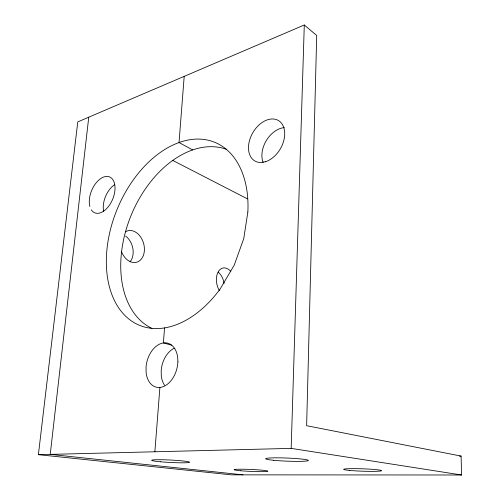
<?xml version="1.0" encoding="UTF-8"?>
<svg xmlns="http://www.w3.org/2000/svg" width="500" height="500" viewBox="0 0 500 500"><rect width="100%" height="100%" fill="white"/><g stroke="black" fill="none" stroke-linecap="round" stroke-linejoin="round"><path stroke-width="0.75" d="M461.613 475L291.175 448.381L304.288 25L77.769 121.894L38.388 454.675L231.419 474.844L461.613 475L461.087 456.094L306.631 425.694L316.706 35.456L304.288 25M154.869 451.775L159.894 387.438M164.55 327.894L163.375 342.931L171.588 345.138M184.2 76.369L179.031 142.544L192.619 149.919M88.756 117.194L50.231 454.375L242.925 474.85M38.388 454.675L291.175 448.381M459.525 456.119L461.087 456.094M172.706 160.406L247.456 198.881M164.519 385.225A22.287 15.362 -75.5 0 1 161.281 375.906L161.194 370.387A22.287 15.362 -75.5 0 1 174.206 348.225M89.881 206.544A19.412 11.381 -67.5 0 1 103.825 176.975A19.412 11.381 -67.5 0 1 113.025 198.337A19.412 11.381 -67.5 0 1 91.294 209.819M151.912 328.413A97.056 64.887 -67.5 0 1 131.419 214.631A97.056 64.887 -67.5 0 1 226.444 149.306M263.156 162.562A22.938 15.925 -59.6 0 1 266.375 140.469A22.938 15.925 -59.6 0 1 284.331 127.613M103.731 211.644A19.087 11.431 -67.4 0 1 114.506 184.794M218.188 272.131A14.181 9.269 78.5 0 1 224.1 283.375M125.65 236.069A16.131 11.825 73.4 0 1 130.037 261.875M219.344 290.55A14.344 9.225 78.8 0 1 218.337 271.631A14.344 9.225 78.8 0 1 230.806 271.425M125.431 231.831A16.337 11.806 73.9 0 1 142.569 240.506A16.337 11.806 73.9 0 1 138.356 261.556A16.337 11.806 73.9 0 1 121.475 251.606M177.944 361.863L177.787 363.069A22.744 15.381 -75.3 0 1 162.225 386.981A22.744 15.381 -75.3 0 1 146.113 372.5L146.062 366.881A22.744 15.381 -75.3 0 1 161.531 343.344A22.744 15.381 -75.3 0 1 177.65 357.294L177.944 361.863M247.856 212L243.744 238.663L234.269 265.038L220.231 288.85A98.938 64.856 -67.6 0 1 112.306 295.675A98.938 64.856 -67.6 0 1 164.881 149.431A98.938 64.856 -67.6 0 1 247.856 212M265.356 161.775L260.694 162.506A23.413 15.956 -59.9 0 1 253.575 131.456A23.413 15.956 -59.9 0 1 283.519 126.781A23.413 15.956 -59.9 0 1 265.356 161.775M349.263 470.387A18.969 1.194 2 0 0 380.919 470.956A18.969 1.194 2 0 0 357.556 468.675A18.969 1.194 2 0 0 349.263 470.387M240.844 470.769A16.906 0.975 2.5 0 0 267.719 471.281A16.906 0.975 2.5 0 0 244.281 469.244A16.906 0.975 2.5 0 0 240.844 470.769M273.419 460.256A21.35 1.55 2.3 0 0 308.038 460.719A21.35 1.55 2.3 0 0 279.562 457.85A21.35 1.55 2.3 0 0 273.419 460.256M160.694 461.8A19.025 1.219 2.9 0 0 189.556 462.238A19.025 1.219 2.9 0 0 161.431 459.731A19.025 1.219 2.9 0 0 160.694 461.8"/></g></svg>
